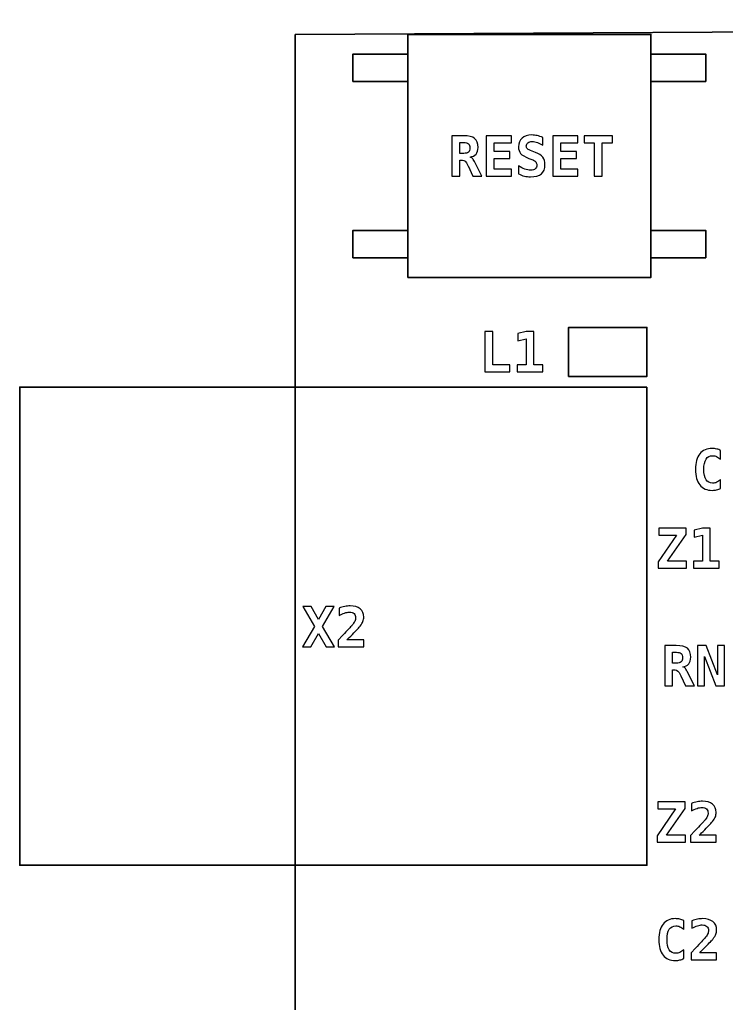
# Model space of a CAD drawing. Header units: centimetres. Extents: x -14.31 to -6.69, y -17.55 to -12.15.
# Drawn here: x -14.308 to -12.505, y -14.664 to -12.154 of the extents above; entities that cross this region are included whole.
import ezdxf

# ---------------------------------------------------------------- set-up
doc = ezdxf.new("R2010")
doc.units = ezdxf.units.CM
doc.header["$MEASUREMENT"] = 0
doc.layers.add('Layer 1', color=7, linetype='Continuous')

msp = doc.modelspace()

# ---------------------------------------------------------------- linework, layer by layer
at = {"layer": 'Layer 1', "color": 7, "lineweight": 35}
for points in [[(-13.31767, -12.81144), (-12.69767, -12.81144), (-12.69767, -12.19144), (-13.31767, -12.19144), (-13.31767, -12.81144)], [(-13.45767, -12.31144), (-13.31767, -12.31144), (-13.31767, -12.24144), (-13.45767, -12.24144), (-13.45767, -12.31144)], [(-12.69767, -12.31144), (-12.55767, -12.31144), (-12.55767, -12.24144), (-12.69767, -12.24144), (-12.69767, -12.31144)], [(-13.45767, -12.76144), (-13.31767, -12.76144), (-13.31767, -12.69144), (-13.45767, -12.69144), (-13.45767, -12.76144)], [(-12.69767, -12.76144), (-12.55767, -12.76144), (-12.55767, -12.69144), (-12.69767, -12.69144), (-12.69767, -12.76144)], [(-12.90767, -13.06394), (-12.70767, -13.06394), (-12.70767, -12.93894), (-12.90767, -12.93894), (-12.90767, -13.06394)]]:
    msp.add_lwpolyline(points, close=True, dxfattribs=at)
for points, knots in [([(-13.60478, -12.19155), (-13.60478, -12.19155), (-13.60478, -17.54618), (-13.60478, -17.54618), (-13.60478, -17.54618), (-13.60478, -17.54618), (-7.00326, -17.54618), (-7.00326, -17.54618), (-7.00326, -17.54618), (-7.00326, -17.54618), (-6.91925, -17.25396), (-6.91925, -17.25396), (-6.91925, -17.25396), (-6.91925, -17.25396), (-6.69233, -17.01606), (-6.69233, -17.01606), (-6.69233, -17.01606), (-6.69233, -17.01606), (-6.69233, -13.6785), (-6.69233, -13.6785), (-6.69233, -13.6785), (-6.69233, -13.6785), (-6.91782, -13.42932), (-6.91782, -13.42932), (-6.91782, -13.42932), (-6.91782, -13.42932), (-6.91782, -12.15382), (-6.91782, -12.15382), (-6.91782, -12.15382), (-6.91782, -12.15382), (-13.60478, -12.19155), (-13.60478, -12.19155)], [0, 0, 0, 0, 0.125, 0.125, 0.125, 0.125, 0.25, 0.25, 0.25, 0.25, 0.375, 0.375, 0.375, 0.375, 0.5, 0.5, 0.5, 0.5, 0.625, 0.625, 0.625, 0.625, 0.75, 0.75, 0.75, 0.75, 0.875, 0.875, 0.875, 0.875, 1, 1, 1, 1]), ([(-12.70767, -13.09144), (-12.70767, -13.09144), (-12.70767, -14.31144), (-12.70767, -14.31144), (-12.70767, -14.31144), (-12.70767, -14.31144), (-14.30767, -14.31144), (-14.30767, -14.31144), (-14.30767, -14.31144), (-14.30767, -14.31144), (-14.30767, -13.09144), (-14.30767, -13.09144), (-14.30767, -13.09144), (-14.30767, -13.09144), (-12.70767, -13.09144), (-12.70767, -13.09144)], [0, 0, 0, 0, 0.25, 0.25, 0.25, 0.25, 0.5, 0.5, 0.5, 0.5, 0.75, 0.75, 0.75, 0.75, 1, 1, 1, 1])]:
    msp.add_open_spline(points, degree=3, knots=knots, dxfattribs=at)
at = {"layer": 'Layer 1', "color": 250}
for points, knots in [([(-13.00915, -12.50768), (-13.01938, -12.50377), (-13.02632, -12.49966), (-13.02997, -12.49538), (-13.02997, -12.49538), (-13.03359, -12.49107), (-13.0354, -12.48531), (-13.0354, -12.47805), (-13.0354, -12.47805), (-13.0354, -12.46873), (-13.03241, -12.46139), (-13.02644, -12.45608), (-13.02644, -12.45608), (-13.02047, -12.45074), (-13.01228, -12.44808), (-13.00184, -12.44808), (-13.00184, -12.44808), (-12.99711, -12.44808), (-12.99239, -12.44862), (-12.98766, -12.44971), (-12.98766, -12.44971), (-12.98291, -12.45079), (-12.97823, -12.45236), (-12.97359, -12.45448), (-12.97359, -12.45448), (-12.97359, -12.45448), (-12.97359, -12.47433), (-12.97359, -12.47433), (-12.97359, -12.47433), (-12.97797, -12.47125), (-12.98239, -12.46892), (-12.98688, -12.4673), (-12.98688, -12.4673), (-12.9914, -12.4657), (-12.99584, -12.4649), (-13.00026, -12.4649), (-13.00026, -12.4649), (-13.00518, -12.4649), (-13.00894, -12.46589), (-13.01155, -12.46786), (-13.01155, -12.46786), (-13.01416, -12.46984), (-13.01548, -12.47266), (-13.01548, -12.47633), (-13.01548, -12.47633), (-13.01548, -12.47917), (-13.01452, -12.48153), (-13.01261, -12.48338), (-13.01261, -12.48338), (-13.01071, -12.48524), (-13.00673, -12.48731), (-13.00066, -12.48955), (-13.00066, -12.48955), (-13.00066, -12.48955), (-12.99191, -12.49286), (-12.99191, -12.49286), (-12.99191, -12.49286), (-12.98366, -12.4959), (-12.97757, -12.49992), (-12.97366, -12.50493), (-12.97366, -12.50493), (-12.96976, -12.50994), (-12.96781, -12.51624), (-12.96781, -12.52386), (-12.96781, -12.52386), (-12.96781, -12.53425), (-12.97087, -12.54199), (-12.977, -12.54712), (-12.977, -12.54712), (-12.98314, -12.55225), (-12.99241, -12.55481), (-13.0048, -12.55481), (-13.0048, -12.55481), (-13.00991, -12.55481), (-13.01501, -12.5542), (-13.02014, -12.55297), (-13.02014, -12.55297), (-13.02524, -12.55175), (-13.0302, -12.54996), (-13.03498, -12.54757), (-13.03498, -12.54757), (-13.03498, -12.54757), (-13.03498, -12.52654), (-13.03498, -12.52654), (-13.03498, -12.52654), (-13.02957, -12.5304), (-13.0243, -12.53329), (-13.01924, -12.53517), (-13.01924, -12.53517), (-13.01416, -12.53705), (-13.00915, -12.53799), (-13.00419, -12.53799), (-13.00419, -12.53799), (-12.99918, -12.53799), (-12.9953, -12.53686), (-12.99255, -12.53458), (-12.99255, -12.53458), (-12.9898, -12.5323), (-12.98841, -12.52913), (-12.98841, -12.52503), (-12.98841, -12.52503), (-12.98841, -12.52195), (-12.98933, -12.51925), (-12.99116, -12.51694), (-12.99116, -12.51694), (-12.993, -12.51462), (-12.99565, -12.51278), (-12.99916, -12.51146), (-12.99916, -12.51146), (-12.99916, -12.51146), (-13.00915, -12.50768), (-13.00915, -12.50768)], [0, 0, 0, 0, 0.0357143, 0.0357143, 0.0357143, 0.0357143, 0.0714286, 0.0714286, 0.0714286, 0.0714286, 0.1071429, 0.1071429, 0.1071429, 0.1071429, 0.1428571, 0.1428571, 0.1428571, 0.1428571, 0.1785714, 0.1785714, 0.1785714, 0.1785714, 0.2142857, 0.2142857, 0.2142857, 0.2142857, 0.25, 0.25, 0.25, 0.25, 0.2857143, 0.2857143, 0.2857143, 0.2857143, 0.3214286, 0.3214286, 0.3214286, 0.3214286, 0.3571429, 0.3571429, 0.3571429, 0.3571429, 0.3928571, 0.3928571, 0.3928571, 0.3928571, 0.4285714, 0.4285714, 0.4285714, 0.4285714, 0.4642857, 0.4642857, 0.4642857, 0.4642857, 0.5, 0.5, 0.5, 0.5, 0.5357143, 0.5357143, 0.5357143, 0.5357143, 0.5714286, 0.5714286, 0.5714286, 0.5714286, 0.6071429, 0.6071429, 0.6071429, 0.6071429, 0.6428571, 0.6428571, 0.6428571, 0.6428571, 0.6785714, 0.6785714, 0.6785714, 0.6785714, 0.7142857, 0.7142857, 0.7142857, 0.7142857, 0.75, 0.75, 0.75, 0.75, 0.7857143, 0.7857143, 0.7857143, 0.7857143, 0.8214286, 0.8214286, 0.8214286, 0.8214286, 0.8571429, 0.8571429, 0.8571429, 0.8571429, 0.8928571, 0.8928571, 0.8928571, 0.8928571, 0.9285714, 0.9285714, 0.9285714, 0.9285714, 0.9642857, 0.9642857, 0.9642857, 0.9642857, 1, 1, 1, 1]), ([(-13.15859, -12.50424), (-13.15657, -12.50464), (-13.15481, -12.50561), (-13.15332, -12.50711), (-13.15332, -12.50711), (-13.15182, -12.5086), (-13.15001, -12.51151), (-13.14784, -12.51582), (-13.14784, -12.51582), (-13.14784, -12.51582), (-13.12922, -12.55281), (-13.12922, -12.55281), (-13.12922, -12.55281), (-13.12922, -12.55281), (-13.15156, -12.55281), (-13.15156, -12.55281), (-13.15156, -12.55281), (-13.15156, -12.55281), (-13.16395, -12.52685), (-13.16395, -12.52685), (-13.16395, -12.52685), (-13.16433, -12.52612), (-13.16483, -12.52511), (-13.16541, -12.52381), (-13.16541, -12.52381), (-13.16903, -12.51605), (-13.17332, -12.51217), (-13.17823, -12.51217), (-13.17823, -12.51217), (-13.17823, -12.51217), (-13.1847, -12.51217), (-13.1847, -12.51217), (-13.1847, -12.51217), (-13.1847, -12.51217), (-13.1847, -12.55281), (-13.1847, -12.55281), (-13.1847, -12.55281), (-13.1847, -12.55281), (-13.20502, -12.55281), (-13.20502, -12.55281), (-13.20502, -12.55281), (-13.20502, -12.55281), (-13.20502, -12.44994), (-13.20502, -12.44994), (-13.20502, -12.44994), (-13.20502, -12.44994), (-13.17567, -12.44994), (-13.17567, -12.44994), (-13.17567, -12.44994), (-13.16245, -12.44994), (-13.15295, -12.45229), (-13.14719, -12.45697), (-13.14719, -12.45697), (-13.14142, -12.46165), (-13.13853, -12.46927), (-13.13853, -12.47986), (-13.13853, -12.47986), (-13.13853, -12.48691), (-13.14025, -12.49256), (-13.14371, -12.49674), (-13.14371, -12.49674), (-13.14714, -12.50091), (-13.1521, -12.50342), (-13.15859, -12.50424)], [0, 0, 0, 0, 0.0625, 0.0625, 0.0625, 0.0625, 0.125, 0.125, 0.125, 0.125, 0.1875, 0.1875, 0.1875, 0.1875, 0.25, 0.25, 0.25, 0.25, 0.3125, 0.3125, 0.3125, 0.3125, 0.375, 0.375, 0.375, 0.375, 0.4375, 0.4375, 0.4375, 0.4375, 0.5, 0.5, 0.5, 0.5, 0.5625, 0.5625, 0.5625, 0.5625, 0.625, 0.625, 0.625, 0.625, 0.6875, 0.6875, 0.6875, 0.6875, 0.75, 0.75, 0.75, 0.75, 0.8125, 0.8125, 0.8125, 0.8125, 0.875, 0.875, 0.875, 0.875, 0.9375, 0.9375, 0.9375, 0.9375, 1, 1, 1, 1]), ([(-13.1847, -12.46704), (-13.1847, -12.46704), (-13.1847, -12.49507), (-13.1847, -12.49507), (-13.1847, -12.49507), (-13.1847, -12.49507), (-13.17513, -12.49507), (-13.17513, -12.49507), (-13.17513, -12.49507), (-13.16958, -12.49507), (-13.16558, -12.49399), (-13.16318, -12.4918), (-13.16318, -12.4918), (-13.16076, -12.48962), (-13.15956, -12.48602), (-13.15956, -12.48103), (-13.15956, -12.48103), (-13.15956, -12.47602), (-13.16076, -12.47242), (-13.16313, -12.47028), (-13.16313, -12.47028), (-13.16553, -12.46812), (-13.16953, -12.46704), (-13.17513, -12.46704), (-13.17513, -12.46704), (-13.17513, -12.46704), (-13.1847, -12.46704), (-13.1847, -12.46704)], [0, 0, 0, 0, 0.1428571, 0.1428571, 0.1428571, 0.1428571, 0.2857143, 0.2857143, 0.2857143, 0.2857143, 0.4285714, 0.4285714, 0.4285714, 0.4285714, 0.5714286, 0.5714286, 0.5714286, 0.5714286, 0.7142857, 0.7142857, 0.7142857, 0.7142857, 0.8571429, 0.8571429, 0.8571429, 0.8571429, 1, 1, 1, 1]), ([(-13.05358, -12.55281), (-13.05358, -12.55281), (-13.11767, -12.55281), (-13.11767, -12.55281), (-13.11767, -12.55281), (-13.11767, -12.55281), (-13.11767, -12.44994), (-13.11767, -12.44994), (-13.11767, -12.44994), (-13.11767, -12.44994), (-13.05358, -12.44994), (-13.05358, -12.44994), (-13.05358, -12.44994), (-13.05358, -12.44994), (-13.05358, -12.46786), (-13.05358, -12.46786), (-13.05358, -12.46786), (-13.05358, -12.46786), (-13.09735, -12.46786), (-13.09735, -12.46786), (-13.09735, -12.46786), (-13.09735, -12.46786), (-13.09735, -12.49004), (-13.09735, -12.49004), (-13.09735, -12.49004), (-13.09735, -12.49004), (-13.05772, -12.49004), (-13.05772, -12.49004), (-13.05772, -12.49004), (-13.05772, -12.49004), (-13.05772, -12.50796), (-13.05772, -12.50796), (-13.05772, -12.50796), (-13.05772, -12.50796), (-13.09735, -12.50796), (-13.09735, -12.50796), (-13.09735, -12.50796), (-13.09735, -12.50796), (-13.09735, -12.53489), (-13.09735, -12.53489), (-13.09735, -12.53489), (-13.09735, -12.53489), (-13.05358, -12.53489), (-13.05358, -12.53489), (-13.05358, -12.53489), (-13.05358, -12.53489), (-13.05358, -12.55281), (-13.05358, -12.55281)], [0, 0, 0, 0, 0.0833333, 0.0833333, 0.0833333, 0.0833333, 0.1666667, 0.1666667, 0.1666667, 0.1666667, 0.25, 0.25, 0.25, 0.25, 0.3333333, 0.3333333, 0.3333333, 0.3333333, 0.4166667, 0.4166667, 0.4166667, 0.4166667, 0.5, 0.5, 0.5, 0.5, 0.5833333, 0.5833333, 0.5833333, 0.5833333, 0.6666667, 0.6666667, 0.6666667, 0.6666667, 0.75, 0.75, 0.75, 0.75, 0.8333333, 0.8333333, 0.8333333, 0.8333333, 0.9166667, 0.9166667, 0.9166667, 0.9166667, 1, 1, 1, 1]), ([(-12.88368, -12.55281), (-12.88368, -12.55281), (-12.94777, -12.55281), (-12.94777, -12.55281), (-12.94777, -12.55281), (-12.94777, -12.55281), (-12.94777, -12.44994), (-12.94777, -12.44994), (-12.94777, -12.44994), (-12.94777, -12.44994), (-12.88368, -12.44994), (-12.88368, -12.44994), (-12.88368, -12.44994), (-12.88368, -12.44994), (-12.88368, -12.46786), (-12.88368, -12.46786), (-12.88368, -12.46786), (-12.88368, -12.46786), (-12.92745, -12.46786), (-12.92745, -12.46786), (-12.92745, -12.46786), (-12.92745, -12.46786), (-12.92745, -12.49004), (-12.92745, -12.49004), (-12.92745, -12.49004), (-12.92745, -12.49004), (-12.88782, -12.49004), (-12.88782, -12.49004), (-12.88782, -12.49004), (-12.88782, -12.49004), (-12.88782, -12.50796), (-12.88782, -12.50796), (-12.88782, -12.50796), (-12.88782, -12.50796), (-12.92745, -12.50796), (-12.92745, -12.50796), (-12.92745, -12.50796), (-12.92745, -12.50796), (-12.92745, -12.53489), (-12.92745, -12.53489), (-12.92745, -12.53489), (-12.92745, -12.53489), (-12.88368, -12.53489), (-12.88368, -12.53489), (-12.88368, -12.53489), (-12.88368, -12.53489), (-12.88368, -12.55281), (-12.88368, -12.55281)], [0, 0, 0, 0, 0.0833333, 0.0833333, 0.0833333, 0.0833333, 0.1666667, 0.1666667, 0.1666667, 0.1666667, 0.25, 0.25, 0.25, 0.25, 0.3333333, 0.3333333, 0.3333333, 0.3333333, 0.4166667, 0.4166667, 0.4166667, 0.4166667, 0.5, 0.5, 0.5, 0.5, 0.5833333, 0.5833333, 0.5833333, 0.5833333, 0.6666667, 0.6666667, 0.6666667, 0.6666667, 0.75, 0.75, 0.75, 0.75, 0.8333333, 0.8333333, 0.8333333, 0.8333333, 0.9166667, 0.9166667, 0.9166667, 0.9166667, 1, 1, 1, 1]), ([(-12.82176, -12.55281), (-12.82176, -12.55281), (-12.84208, -12.55281), (-12.84208, -12.55281), (-12.84208, -12.55281), (-12.84208, -12.55281), (-12.84208, -12.46772), (-12.84208, -12.46772), (-12.84208, -12.46772), (-12.84208, -12.46772), (-12.86818, -12.46772), (-12.86818, -12.46772), (-12.86818, -12.46772), (-12.86818, -12.46772), (-12.86818, -12.44994), (-12.86818, -12.44994), (-12.86818, -12.44994), (-12.86818, -12.44994), (-12.79565, -12.44994), (-12.79565, -12.44994), (-12.79565, -12.44994), (-12.79565, -12.44994), (-12.79565, -12.46772), (-12.79565, -12.46772), (-12.79565, -12.46772), (-12.79565, -12.46772), (-12.82176, -12.46772), (-12.82176, -12.46772), (-12.82176, -12.46772), (-12.82176, -12.46772), (-12.82176, -12.55281), (-12.82176, -12.55281)], [0, 0, 0, 0, 0.125, 0.125, 0.125, 0.125, 0.25, 0.25, 0.25, 0.25, 0.375, 0.375, 0.375, 0.375, 0.5, 0.5, 0.5, 0.5, 0.625, 0.625, 0.625, 0.625, 0.75, 0.75, 0.75, 0.75, 0.875, 0.875, 0.875, 0.875, 1, 1, 1, 1]), ([(-13.12126, -13.05281), (-13.12126, -13.05281), (-13.12126, -12.94994), (-13.12126, -12.94994), (-13.12126, -12.94994), (-13.12126, -12.94994), (-13.10094, -12.94994), (-13.10094, -12.94994), (-13.10094, -12.94994), (-13.10094, -12.94994), (-13.10094, -13.03489), (-13.10094, -13.03489), (-13.10094, -13.03489), (-13.10094, -13.03489), (-13.05746, -13.03489), (-13.05746, -13.03489), (-13.05746, -13.03489), (-13.05746, -13.03489), (-13.05746, -13.05281), (-13.05746, -13.05281), (-13.05746, -13.05281), (-13.05746, -13.05281), (-13.12126, -13.05281), (-13.12126, -13.05281)], [0, 0, 0, 0, 0.1666667, 0.1666667, 0.1666667, 0.1666667, 0.3333333, 0.3333333, 0.3333333, 0.3333333, 0.5, 0.5, 0.5, 0.5, 0.6666667, 0.6666667, 0.6666667, 0.6666667, 0.8333333, 0.8333333, 0.8333333, 0.8333333, 1, 1, 1, 1]), ([(-13.03885, -13.03489), (-13.03885, -13.03489), (-13.01611, -13.03489), (-13.01611, -13.03489), (-13.01611, -13.03489), (-13.01611, -13.03489), (-13.01611, -12.96812), (-13.01611, -12.96812), (-13.01611, -12.96812), (-13.01611, -12.96812), (-13.03725, -12.97337), (-13.03725, -12.97337), (-13.03725, -12.97337), (-13.03725, -12.97337), (-13.03725, -12.95504), (-13.03725, -12.95504), (-13.03725, -12.95504), (-13.03725, -12.95504), (-13.01597, -12.94994), (-13.01597, -12.94994), (-13.01597, -12.94994), (-13.01597, -12.94994), (-12.99633, -12.94994), (-12.99633, -12.94994), (-12.99633, -12.94994), (-12.99633, -12.94994), (-12.99633, -13.03489), (-12.99633, -13.03489), (-12.99633, -13.03489), (-12.99633, -13.03489), (-12.97359, -13.03489), (-12.97359, -13.03489), (-12.97359, -13.03489), (-12.97359, -13.03489), (-12.97359, -13.05281), (-12.97359, -13.05281), (-12.97359, -13.05281), (-12.97359, -13.05281), (-13.03885, -13.05281), (-13.03885, -13.05281), (-13.03885, -13.05281), (-13.03885, -13.05281), (-13.03885, -13.03489), (-13.03885, -13.03489)], [0, 0, 0, 0, 0.0909091, 0.0909091, 0.0909091, 0.0909091, 0.1818182, 0.1818182, 0.1818182, 0.1818182, 0.2727273, 0.2727273, 0.2727273, 0.2727273, 0.3636364, 0.3636364, 0.3636364, 0.3636364, 0.4545455, 0.4545455, 0.4545455, 0.4545455, 0.5454545, 0.5454545, 0.5454545, 0.5454545, 0.6363636, 0.6363636, 0.6363636, 0.6363636, 0.7272727, 0.7272727, 0.7272727, 0.7272727, 0.8181818, 0.8181818, 0.8181818, 0.8181818, 0.9090909, 0.9090909, 0.9090909, 0.9090909, 1, 1, 1, 1]), ([(-12.51981, -13.34989), (-12.52303, -13.35153), (-12.52639, -13.35278), (-12.52994, -13.3536), (-12.52994, -13.3536), (-12.53347, -13.35443), (-12.53719, -13.35485), (-12.54109, -13.35485), (-12.54109, -13.35485), (-12.55497, -13.35485), (-12.56557, -13.35029), (-12.57286, -13.34114), (-12.57286, -13.34114), (-12.58018, -13.33199), (-12.58382, -13.3188), (-12.58382, -13.30151), (-12.58382, -13.30151), (-12.58382, -13.2842), (-12.58018, -13.27098), (-12.57286, -13.26183), (-12.57286, -13.26183), (-12.56557, -13.25269), (-12.55497, -13.24812), (-12.54109, -13.24812), (-12.54109, -13.24812), (-12.53719, -13.24812), (-12.53345, -13.24855), (-12.52987, -13.24937), (-12.52987, -13.24937), (-12.52627, -13.25019), (-12.52294, -13.25144), (-12.51981, -13.25309), (-12.51981, -13.25309), (-12.51981, -13.25309), (-12.51981, -13.27569), (-12.51981, -13.27569), (-12.51981, -13.27569), (-12.52329, -13.27246), (-12.5267, -13.27011), (-12.52997, -13.26861), (-12.52997, -13.26861), (-12.53326, -13.26713), (-12.53665, -13.26637), (-12.54015, -13.26637), (-12.54015, -13.26637), (-12.54758, -13.26637), (-12.5532, -13.26934), (-12.55699, -13.27524), (-12.55699, -13.27524), (-12.56078, -13.28114), (-12.56268, -13.28989), (-12.56268, -13.30151), (-12.56268, -13.30151), (-12.56268, -13.3131), (-12.56078, -13.32183), (-12.55699, -13.32773), (-12.55699, -13.32773), (-12.5532, -13.33364), (-12.54758, -13.3366), (-12.54015, -13.3366), (-12.54015, -13.3366), (-12.53665, -13.3366), (-12.53326, -13.33585), (-12.52997, -13.33436), (-12.52997, -13.33436), (-12.5267, -13.33286), (-12.52329, -13.33051), (-12.51981, -13.32729), (-12.51981, -13.32729), (-12.51981, -13.32729), (-12.51981, -13.34989), (-12.51981, -13.34989)], [0, 0, 0, 0, 0.0555556, 0.0555556, 0.0555556, 0.0555556, 0.1111111, 0.1111111, 0.1111111, 0.1111111, 0.1666667, 0.1666667, 0.1666667, 0.1666667, 0.2222222, 0.2222222, 0.2222222, 0.2222222, 0.2777778, 0.2777778, 0.2777778, 0.2777778, 0.3333333, 0.3333333, 0.3333333, 0.3333333, 0.3888889, 0.3888889, 0.3888889, 0.3888889, 0.4444444, 0.4444444, 0.4444444, 0.4444444, 0.5, 0.5, 0.5, 0.5, 0.5555556, 0.5555556, 0.5555556, 0.5555556, 0.6111111, 0.6111111, 0.6111111, 0.6111111, 0.6666667, 0.6666667, 0.6666667, 0.6666667, 0.7222222, 0.7222222, 0.7222222, 0.7222222, 0.7777778, 0.7777778, 0.7777778, 0.7777778, 0.8333333, 0.8333333, 0.8333333, 0.8333333, 0.8888889, 0.8888889, 0.8888889, 0.8888889, 0.9444444, 0.9444444, 0.9444444, 0.9444444, 1, 1, 1, 1]), ([(-12.67734, -13.45094), (-12.67734, -13.45094), (-12.60775, -13.45094), (-12.60775, -13.45094), (-12.60775, -13.45094), (-12.60775, -13.45094), (-12.60775, -13.46776), (-12.60775, -13.46776), (-12.60775, -13.46776), (-12.60775, -13.46776), (-12.65542, -13.53589), (-12.65542, -13.53589), (-12.65542, -13.53589), (-12.65542, -13.53589), (-12.60678, -13.53589), (-12.60678, -13.53589), (-12.60678, -13.53589), (-12.60678, -13.53589), (-12.60678, -13.55381), (-12.60678, -13.55381), (-12.60678, -13.55381), (-12.60678, -13.55381), (-12.67884, -13.55381), (-12.67884, -13.55381), (-12.67884, -13.55381), (-12.67884, -13.55381), (-12.67884, -13.53699), (-12.67884, -13.53699), (-12.67884, -13.53699), (-12.67884, -13.53699), (-12.63263, -13.46886), (-12.63263, -13.46886), (-12.63263, -13.46886), (-12.63263, -13.46886), (-12.67734, -13.46886), (-12.67734, -13.46886), (-12.67734, -13.46886), (-12.67734, -13.46886), (-12.67734, -13.45094), (-12.67734, -13.45094)], [0, 0, 0, 0, 0.1, 0.1, 0.1, 0.1, 0.2, 0.2, 0.2, 0.2, 0.3, 0.3, 0.3, 0.3, 0.4, 0.4, 0.4, 0.4, 0.5, 0.5, 0.5, 0.5, 0.6, 0.6, 0.6, 0.6, 0.7, 0.7, 0.7, 0.7, 0.8, 0.8, 0.8, 0.8, 0.9, 0.9, 0.9, 0.9, 1, 1, 1, 1]), ([(-12.58886, -13.53589), (-12.58886, -13.53589), (-12.56612, -13.53589), (-12.56612, -13.53589), (-12.56612, -13.53589), (-12.56612, -13.53589), (-12.56612, -13.46912), (-12.56612, -13.46912), (-12.56612, -13.46912), (-12.56612, -13.46912), (-12.58726, -13.47437), (-12.58726, -13.47437), (-12.58726, -13.47437), (-12.58726, -13.47437), (-12.58726, -13.45604), (-12.58726, -13.45604), (-12.58726, -13.45604), (-12.58726, -13.45604), (-12.56598, -13.45094), (-12.56598, -13.45094), (-12.56598, -13.45094), (-12.56598, -13.45094), (-12.54634, -13.45094), (-12.54634, -13.45094), (-12.54634, -13.45094), (-12.54634, -13.45094), (-12.54634, -13.53589), (-12.54634, -13.53589), (-12.54634, -13.53589), (-12.54634, -13.53589), (-12.5236, -13.53589), (-12.5236, -13.53589), (-12.5236, -13.53589), (-12.5236, -13.53589), (-12.5236, -13.55381), (-12.5236, -13.55381), (-12.5236, -13.55381), (-12.5236, -13.55381), (-12.58886, -13.55381), (-12.58886, -13.55381), (-12.58886, -13.55381), (-12.58886, -13.55381), (-12.58886, -13.53589), (-12.58886, -13.53589)], [0, 0, 0, 0, 0.0909091, 0.0909091, 0.0909091, 0.0909091, 0.1818182, 0.1818182, 0.1818182, 0.1818182, 0.2727273, 0.2727273, 0.2727273, 0.2727273, 0.3636364, 0.3636364, 0.3636364, 0.3636364, 0.4545455, 0.4545455, 0.4545455, 0.4545455, 0.5454545, 0.5454545, 0.5454545, 0.5454545, 0.6363636, 0.6363636, 0.6363636, 0.6363636, 0.7272727, 0.7272727, 0.7272727, 0.7272727, 0.8181818, 0.8181818, 0.8181818, 0.8181818, 0.9090909, 0.9090909, 0.9090909, 0.9090909, 1, 1, 1, 1]), ([(-13.50506, -13.75441), (-13.50506, -13.75441), (-13.52606, -13.75441), (-13.52606, -13.75441), (-13.52606, -13.75441), (-13.52606, -13.75441), (-13.5457, -13.72038), (-13.5457, -13.72038), (-13.5457, -13.72038), (-13.5457, -13.72038), (-13.56529, -13.75441), (-13.56529, -13.75441), (-13.56529, -13.75441), (-13.56529, -13.75441), (-13.58629, -13.75441), (-13.58629, -13.75441), (-13.58629, -13.75441), (-13.58629, -13.75441), (-13.55612, -13.70218), (-13.55612, -13.70218), (-13.55612, -13.70218), (-13.55612, -13.70218), (-13.58547, -13.65154), (-13.58547, -13.65154), (-13.58547, -13.65154), (-13.58547, -13.65154), (-13.56444, -13.65154), (-13.56444, -13.65154), (-13.56444, -13.65154), (-13.56444, -13.65154), (-13.5457, -13.68428), (-13.5457, -13.68428), (-13.5457, -13.68428), (-13.5457, -13.68428), (-13.52691, -13.65154), (-13.52691, -13.65154), (-13.52691, -13.65154), (-13.52691, -13.65154), (-13.50588, -13.65154), (-13.50588, -13.65154), (-13.50588, -13.65154), (-13.50588, -13.65154), (-13.53509, -13.70218), (-13.53509, -13.70218), (-13.53509, -13.70218), (-13.53509, -13.70218), (-13.50506, -13.75441), (-13.50506, -13.75441)], [0, 0, 0, 0, 0.0833333, 0.0833333, 0.0833333, 0.0833333, 0.1666667, 0.1666667, 0.1666667, 0.1666667, 0.25, 0.25, 0.25, 0.25, 0.3333333, 0.3333333, 0.3333333, 0.3333333, 0.4166667, 0.4166667, 0.4166667, 0.4166667, 0.5, 0.5, 0.5, 0.5, 0.5833333, 0.5833333, 0.5833333, 0.5833333, 0.6666667, 0.6666667, 0.6666667, 0.6666667, 0.75, 0.75, 0.75, 0.75, 0.8333333, 0.8333333, 0.8333333, 0.8333333, 0.9166667, 0.9166667, 0.9166667, 0.9166667, 1, 1, 1, 1]), ([(-13.47331, -13.73649), (-13.47331, -13.73649), (-13.42996, -13.73649), (-13.42996, -13.73649), (-13.42996, -13.73649), (-13.42996, -13.73649), (-13.42996, -13.75441), (-13.42996, -13.75441), (-13.42996, -13.75441), (-13.42996, -13.75441), (-13.49527, -13.75441), (-13.49527, -13.75441), (-13.49527, -13.75441), (-13.49527, -13.75441), (-13.49527, -13.73703), (-13.49527, -13.73703), (-13.49527, -13.73703), (-13.49527, -13.73703), (-13.48424, -13.72534), (-13.48424, -13.72534), (-13.48424, -13.72534), (-13.47117, -13.71142), (-13.46322, -13.70286), (-13.46042, -13.69964), (-13.46042, -13.69964), (-13.45699, -13.69568), (-13.45449, -13.69218), (-13.45299, -13.68912), (-13.45299, -13.68912), (-13.45146, -13.68607), (-13.45071, -13.68306), (-13.45071, -13.68007), (-13.45071, -13.68007), (-13.45071, -13.67548), (-13.45209, -13.67193), (-13.45487, -13.66944), (-13.45487, -13.66944), (-13.45764, -13.66692), (-13.4616, -13.66568), (-13.46668, -13.66568), (-13.46668, -13.66568), (-13.47032, -13.66568), (-13.47439, -13.6664), (-13.47891, -13.66784), (-13.47891, -13.66784), (-13.48344, -13.6693), (-13.48815, -13.67139), (-13.49306, -13.67414), (-13.49306, -13.67414), (-13.49306, -13.67414), (-13.49306, -13.65519), (-13.49306, -13.65519), (-13.49306, -13.65519), (-13.48815, -13.6534), (-13.48335, -13.65203), (-13.47862, -13.65109), (-13.47862, -13.65109), (-13.47392, -13.65015), (-13.4694, -13.64968), (-13.4651, -13.64968), (-13.4651, -13.64968), (-13.45421, -13.64968), (-13.44565, -13.65222), (-13.43944, -13.6573), (-13.43944, -13.6573), (-13.43321, -13.66236), (-13.43011, -13.6693), (-13.43011, -13.67807), (-13.43011, -13.67807), (-13.43011, -13.68211), (-13.43079, -13.6859), (-13.43213, -13.68943), (-13.43213, -13.68943), (-13.43349, -13.69298), (-13.43582, -13.69691), (-13.43914, -13.70121), (-13.43914, -13.70121), (-13.44156, -13.70434), (-13.44824, -13.71137), (-13.45917, -13.72231), (-13.45917, -13.72231), (-13.4651, -13.72821), (-13.4698, -13.73296), (-13.47331, -13.73649)], [0, 0, 0, 0, 0.047619, 0.047619, 0.047619, 0.047619, 0.0952381, 0.0952381, 0.0952381, 0.0952381, 0.1428571, 0.1428571, 0.1428571, 0.1428571, 0.1904762, 0.1904762, 0.1904762, 0.1904762, 0.2380952, 0.2380952, 0.2380952, 0.2380952, 0.2857143, 0.2857143, 0.2857143, 0.2857143, 0.3333333, 0.3333333, 0.3333333, 0.3333333, 0.3809524, 0.3809524, 0.3809524, 0.3809524, 0.4285714, 0.4285714, 0.4285714, 0.4285714, 0.4761905, 0.4761905, 0.4761905, 0.4761905, 0.5238095, 0.5238095, 0.5238095, 0.5238095, 0.5714286, 0.5714286, 0.5714286, 0.5714286, 0.6190476, 0.6190476, 0.6190476, 0.6190476, 0.6666667, 0.6666667, 0.6666667, 0.6666667, 0.7142857, 0.7142857, 0.7142857, 0.7142857, 0.7619048, 0.7619048, 0.7619048, 0.7619048, 0.8095238, 0.8095238, 0.8095238, 0.8095238, 0.8571429, 0.8571429, 0.8571429, 0.8571429, 0.9047619, 0.9047619, 0.9047619, 0.9047619, 0.952381, 0.952381, 0.952381, 0.952381, 1, 1, 1, 1]), ([(-12.61612, -13.80524), (-12.6141, -13.80564), (-12.61234, -13.80661), (-12.61085, -13.80811), (-12.61085, -13.80811), (-12.60935, -13.8096), (-12.60754, -13.81251), (-12.60537, -13.81682), (-12.60537, -13.81682), (-12.60537, -13.81682), (-12.58675, -13.85381), (-12.58675, -13.85381), (-12.58675, -13.85381), (-12.58675, -13.85381), (-12.60909, -13.85381), (-12.60909, -13.85381), (-12.60909, -13.85381), (-12.60909, -13.85381), (-12.62148, -13.82785), (-12.62148, -13.82785), (-12.62148, -13.82785), (-12.62186, -13.82712), (-12.62236, -13.82611), (-12.62294, -13.82481), (-12.62294, -13.82481), (-12.62656, -13.81705), (-12.63085, -13.81317), (-12.63576, -13.81317), (-12.63576, -13.81317), (-12.63576, -13.81317), (-12.64223, -13.81317), (-12.64223, -13.81317), (-12.64223, -13.81317), (-12.64223, -13.81317), (-12.64223, -13.85381), (-12.64223, -13.85381), (-12.64223, -13.85381), (-12.64223, -13.85381), (-12.66255, -13.85381), (-12.66255, -13.85381), (-12.66255, -13.85381), (-12.66255, -13.85381), (-12.66255, -13.75094), (-12.66255, -13.75094), (-12.66255, -13.75094), (-12.66255, -13.75094), (-12.6332, -13.75094), (-12.6332, -13.75094), (-12.6332, -13.75094), (-12.61998, -13.75094), (-12.61048, -13.75329), (-12.60472, -13.75797), (-12.60472, -13.75797), (-12.59895, -13.76265), (-12.59606, -13.77027), (-12.59606, -13.78086), (-12.59606, -13.78086), (-12.59606, -13.78791), (-12.59778, -13.79356), (-12.60124, -13.79774), (-12.60124, -13.79774), (-12.60467, -13.80191), (-12.60963, -13.80442), (-12.61612, -13.80524)], [0, 0, 0, 0, 0.0625, 0.0625, 0.0625, 0.0625, 0.125, 0.125, 0.125, 0.125, 0.1875, 0.1875, 0.1875, 0.1875, 0.25, 0.25, 0.25, 0.25, 0.3125, 0.3125, 0.3125, 0.3125, 0.375, 0.375, 0.375, 0.375, 0.4375, 0.4375, 0.4375, 0.4375, 0.5, 0.5, 0.5, 0.5, 0.5625, 0.5625, 0.5625, 0.5625, 0.625, 0.625, 0.625, 0.625, 0.6875, 0.6875, 0.6875, 0.6875, 0.75, 0.75, 0.75, 0.75, 0.8125, 0.8125, 0.8125, 0.8125, 0.875, 0.875, 0.875, 0.875, 0.9375, 0.9375, 0.9375, 0.9375, 1, 1, 1, 1]), ([(-12.57856, -13.75094), (-12.57856, -13.75094), (-12.55671, -13.75094), (-12.55671, -13.75094), (-12.55671, -13.75094), (-12.55671, -13.75094), (-12.52807, -13.82571), (-12.52807, -13.82571), (-12.52807, -13.82571), (-12.52807, -13.82571), (-12.52807, -13.75094), (-12.52807, -13.75094), (-12.52807, -13.75094), (-12.52807, -13.75094), (-12.51015, -13.75094), (-12.51015, -13.75094), (-12.51015, -13.75094), (-12.51015, -13.75094), (-12.51015, -13.85381), (-12.51015, -13.85381), (-12.51015, -13.85381), (-12.51015, -13.85381), (-12.53185, -13.85381), (-12.53185, -13.85381), (-12.53185, -13.85381), (-12.53185, -13.85381), (-12.56064, -13.77905), (-12.56064, -13.77905), (-12.56064, -13.77905), (-12.56064, -13.77905), (-12.56064, -13.85381), (-12.56064, -13.85381), (-12.56064, -13.85381), (-12.56064, -13.85381), (-12.57856, -13.85381), (-12.57856, -13.85381), (-12.57856, -13.85381), (-12.57856, -13.85381), (-12.57856, -13.75094), (-12.57856, -13.75094)], [0, 0, 0, 0, 0.1, 0.1, 0.1, 0.1, 0.2, 0.2, 0.2, 0.2, 0.3, 0.3, 0.3, 0.3, 0.4, 0.4, 0.4, 0.4, 0.5, 0.5, 0.5, 0.5, 0.6, 0.6, 0.6, 0.6, 0.7, 0.7, 0.7, 0.7, 0.8, 0.8, 0.8, 0.8, 0.9, 0.9, 0.9, 0.9, 1, 1, 1, 1]), ([(-12.64223, -13.76804), (-12.64223, -13.76804), (-12.64223, -13.79607), (-12.64223, -13.79607), (-12.64223, -13.79607), (-12.64223, -13.79607), (-12.63266, -13.79607), (-12.63266, -13.79607), (-12.63266, -13.79607), (-12.62711, -13.79607), (-12.62311, -13.79499), (-12.62071, -13.7928), (-12.62071, -13.7928), (-12.61829, -13.79062), (-12.61709, -13.78702), (-12.61709, -13.78203), (-12.61709, -13.78203), (-12.61709, -13.77702), (-12.61829, -13.77342), (-12.62066, -13.77128), (-12.62066, -13.77128), (-12.62306, -13.76912), (-12.62706, -13.76804), (-12.63266, -13.76804), (-12.63266, -13.76804), (-12.63266, -13.76804), (-12.64223, -13.76804), (-12.64223, -13.76804)], [0, 0, 0, 0, 0.1428571, 0.1428571, 0.1428571, 0.1428571, 0.2857143, 0.2857143, 0.2857143, 0.2857143, 0.4285714, 0.4285714, 0.4285714, 0.4285714, 0.5714286, 0.5714286, 0.5714286, 0.5714286, 0.7142857, 0.7142857, 0.7142857, 0.7142857, 0.8571429, 0.8571429, 0.8571429, 0.8571429, 1, 1, 1, 1]), ([(-12.67983, -14.15001), (-12.67983, -14.15001), (-12.61024, -14.15001), (-12.61024, -14.15001), (-12.61024, -14.15001), (-12.61024, -14.15001), (-12.61024, -14.16683), (-12.61024, -14.16683), (-12.61024, -14.16683), (-12.61024, -14.16683), (-12.65791, -14.23496), (-12.65791, -14.23496), (-12.65791, -14.23496), (-12.65791, -14.23496), (-12.60927, -14.23496), (-12.60927, -14.23496), (-12.60927, -14.23496), (-12.60927, -14.23496), (-12.60927, -14.25288), (-12.60927, -14.25288), (-12.60927, -14.25288), (-12.60927, -14.25288), (-12.68133, -14.25288), (-12.68133, -14.25288), (-12.68133, -14.25288), (-12.68133, -14.25288), (-12.68133, -14.23606), (-12.68133, -14.23606), (-12.68133, -14.23606), (-12.68133, -14.23606), (-12.63512, -14.16793), (-12.63512, -14.16793), (-12.63512, -14.16793), (-12.63512, -14.16793), (-12.67983, -14.16793), (-12.67983, -14.16793), (-12.67983, -14.16793), (-12.67983, -14.16793), (-12.67983, -14.15001), (-12.67983, -14.15001)], [0, 0, 0, 0, 0.1, 0.1, 0.1, 0.1, 0.2, 0.2, 0.2, 0.2, 0.3, 0.3, 0.3, 0.3, 0.4, 0.4, 0.4, 0.4, 0.5, 0.5, 0.5, 0.5, 0.6, 0.6, 0.6, 0.6, 0.7, 0.7, 0.7, 0.7, 0.8, 0.8, 0.8, 0.8, 0.9, 0.9, 0.9, 0.9, 1, 1, 1, 1]), ([(-12.57442, -14.23496), (-12.57442, -14.23496), (-12.53107, -14.23496), (-12.53107, -14.23496), (-12.53107, -14.23496), (-12.53107, -14.23496), (-12.53107, -14.25288), (-12.53107, -14.25288), (-12.53107, -14.25288), (-12.53107, -14.25288), (-12.59638, -14.25288), (-12.59638, -14.25288), (-12.59638, -14.25288), (-12.59638, -14.25288), (-12.59638, -14.2355), (-12.59638, -14.2355), (-12.59638, -14.2355), (-12.59638, -14.2355), (-12.58535, -14.22381), (-12.58535, -14.22381), (-12.58535, -14.22381), (-12.57228, -14.20989), (-12.56433, -14.20133), (-12.56153, -14.19811), (-12.56153, -14.19811), (-12.5581, -14.19415), (-12.5556, -14.19065), (-12.5541, -14.18759), (-12.5541, -14.18759), (-12.55257, -14.18454), (-12.55182, -14.18153), (-12.55182, -14.17854), (-12.55182, -14.17854), (-12.55182, -14.17395), (-12.5532, -14.1704), (-12.55598, -14.16791), (-12.55598, -14.16791), (-12.55875, -14.16539), (-12.56271, -14.16415), (-12.56779, -14.16415), (-12.56779, -14.16415), (-12.57143, -14.16415), (-12.5755, -14.16487), (-12.58002, -14.16631), (-12.58002, -14.16631), (-12.58455, -14.16777), (-12.58926, -14.16986), (-12.59417, -14.17261), (-12.59417, -14.17261), (-12.59417, -14.17261), (-12.59417, -14.15366), (-12.59417, -14.15366), (-12.59417, -14.15366), (-12.58926, -14.15187), (-12.58446, -14.1505), (-12.57973, -14.14956), (-12.57973, -14.14956), (-12.57503, -14.14862), (-12.57051, -14.14815), (-12.56621, -14.14815), (-12.56621, -14.14815), (-12.55532, -14.14815), (-12.54676, -14.15069), (-12.54055, -14.15577), (-12.54055, -14.15577), (-12.53432, -14.16083), (-12.53122, -14.16777), (-12.53122, -14.17654), (-12.53122, -14.17654), (-12.53122, -14.18058), (-12.5319, -14.18437), (-12.53324, -14.1879), (-12.53324, -14.1879), (-12.5346, -14.19145), (-12.53693, -14.19538), (-12.54025, -14.19968), (-12.54025, -14.19968), (-12.54267, -14.20281), (-12.54935, -14.20984), (-12.56028, -14.22078), (-12.56028, -14.22078), (-12.56621, -14.22668), (-12.57091, -14.23143), (-12.57442, -14.23496)], [0, 0, 0, 0, 0.047619, 0.047619, 0.047619, 0.047619, 0.0952381, 0.0952381, 0.0952381, 0.0952381, 0.1428571, 0.1428571, 0.1428571, 0.1428571, 0.1904762, 0.1904762, 0.1904762, 0.1904762, 0.2380952, 0.2380952, 0.2380952, 0.2380952, 0.2857143, 0.2857143, 0.2857143, 0.2857143, 0.3333333, 0.3333333, 0.3333333, 0.3333333, 0.3809524, 0.3809524, 0.3809524, 0.3809524, 0.4285714, 0.4285714, 0.4285714, 0.4285714, 0.4761905, 0.4761905, 0.4761905, 0.4761905, 0.5238095, 0.5238095, 0.5238095, 0.5238095, 0.5714286, 0.5714286, 0.5714286, 0.5714286, 0.6190476, 0.6190476, 0.6190476, 0.6190476, 0.6666667, 0.6666667, 0.6666667, 0.6666667, 0.7142857, 0.7142857, 0.7142857, 0.7142857, 0.7619048, 0.7619048, 0.7619048, 0.7619048, 0.8095238, 0.8095238, 0.8095238, 0.8095238, 0.8571429, 0.8571429, 0.8571429, 0.8571429, 0.9047619, 0.9047619, 0.9047619, 0.9047619, 0.952381, 0.952381, 0.952381, 0.952381, 1, 1, 1, 1]), ([(-12.61363, -14.54955), (-12.61685, -14.55119), (-12.62021, -14.55244), (-12.62376, -14.55326), (-12.62376, -14.55326), (-12.62729, -14.55409), (-12.63101, -14.55451), (-12.63491, -14.55451), (-12.63491, -14.55451), (-12.64879, -14.55451), (-12.65939, -14.54995), (-12.66668, -14.5408), (-12.66668, -14.5408), (-12.674, -14.53165), (-12.67764, -14.51846), (-12.67764, -14.50117), (-12.67764, -14.50117), (-12.67764, -14.48386), (-12.674, -14.47064), (-12.66668, -14.46149), (-12.66668, -14.46149), (-12.65939, -14.45235), (-12.64879, -14.44778), (-12.63491, -14.44778), (-12.63491, -14.44778), (-12.63101, -14.44778), (-12.62727, -14.44821), (-12.62369, -14.44903), (-12.62369, -14.44903), (-12.62009, -14.44985), (-12.61676, -14.4511), (-12.61363, -14.45275), (-12.61363, -14.45275), (-12.61363, -14.45275), (-12.61363, -14.47535), (-12.61363, -14.47535), (-12.61363, -14.47535), (-12.61711, -14.47212), (-12.62052, -14.46977), (-12.62379, -14.46827), (-12.62379, -14.46827), (-12.62708, -14.46679), (-12.63047, -14.46603), (-12.63397, -14.46603), (-12.63397, -14.46603), (-12.6414, -14.46603), (-12.64702, -14.469), (-12.65081, -14.4749), (-12.65081, -14.4749), (-12.6546, -14.4808), (-12.6565, -14.48955), (-12.6565, -14.50117), (-12.6565, -14.50117), (-12.6565, -14.51276), (-12.6546, -14.52149), (-12.65081, -14.52739), (-12.65081, -14.52739), (-12.64702, -14.5333), (-12.6414, -14.53626), (-12.63397, -14.53626), (-12.63397, -14.53626), (-12.63047, -14.53626), (-12.62708, -14.53551), (-12.62379, -14.53402), (-12.62379, -14.53402), (-12.62052, -14.53252), (-12.61711, -14.53017), (-12.61363, -14.52695), (-12.61363, -14.52695), (-12.61363, -14.52695), (-12.61363, -14.54955), (-12.61363, -14.54955)], [0, 0, 0, 0, 0.0555556, 0.0555556, 0.0555556, 0.0555556, 0.1111111, 0.1111111, 0.1111111, 0.1111111, 0.1666667, 0.1666667, 0.1666667, 0.1666667, 0.2222222, 0.2222222, 0.2222222, 0.2222222, 0.2777778, 0.2777778, 0.2777778, 0.2777778, 0.3333333, 0.3333333, 0.3333333, 0.3333333, 0.3888889, 0.3888889, 0.3888889, 0.3888889, 0.4444444, 0.4444444, 0.4444444, 0.4444444, 0.5, 0.5, 0.5, 0.5, 0.5555556, 0.5555556, 0.5555556, 0.5555556, 0.6111111, 0.6111111, 0.6111111, 0.6111111, 0.6666667, 0.6666667, 0.6666667, 0.6666667, 0.7222222, 0.7222222, 0.7222222, 0.7222222, 0.7777778, 0.7777778, 0.7777778, 0.7777778, 0.8333333, 0.8333333, 0.8333333, 0.8333333, 0.8888889, 0.8888889, 0.8888889, 0.8888889, 0.9444444, 0.9444444, 0.9444444, 0.9444444, 1, 1, 1, 1]), ([(-12.57327, -14.53459), (-12.57327, -14.53459), (-12.52992, -14.53459), (-12.52992, -14.53459), (-12.52992, -14.53459), (-12.52992, -14.53459), (-12.52992, -14.55251), (-12.52992, -14.55251), (-12.52992, -14.55251), (-12.52992, -14.55251), (-12.59523, -14.55251), (-12.59523, -14.55251), (-12.59523, -14.55251), (-12.59523, -14.55251), (-12.59523, -14.53513), (-12.59523, -14.53513), (-12.59523, -14.53513), (-12.59523, -14.53513), (-12.5842, -14.52344), (-12.5842, -14.52344), (-12.5842, -14.52344), (-12.57113, -14.50952), (-12.56318, -14.50096), (-12.56038, -14.49774), (-12.56038, -14.49774), (-12.55695, -14.49378), (-12.55445, -14.49028), (-12.55295, -14.48722), (-12.55295, -14.48722), (-12.55142, -14.48417), (-12.55067, -14.48116), (-12.55067, -14.47817), (-12.55067, -14.47817), (-12.55067, -14.47358), (-12.55205, -14.47003), (-12.55483, -14.46754), (-12.55483, -14.46754), (-12.5576, -14.46502), (-12.56156, -14.46378), (-12.56664, -14.46378), (-12.56664, -14.46378), (-12.57028, -14.46378), (-12.57435, -14.4645), (-12.57887, -14.46594), (-12.57887, -14.46594), (-12.5834, -14.4674), (-12.58811, -14.46949), (-12.59302, -14.47224), (-12.59302, -14.47224), (-12.59302, -14.47224), (-12.59302, -14.45329), (-12.59302, -14.45329), (-12.59302, -14.45329), (-12.58811, -14.4515), (-12.58331, -14.45013), (-12.57858, -14.44919), (-12.57858, -14.44919), (-12.57388, -14.44825), (-12.56936, -14.44778), (-12.56506, -14.44778), (-12.56506, -14.44778), (-12.55417, -14.44778), (-12.54561, -14.45032), (-12.5394, -14.4554), (-12.5394, -14.4554), (-12.53317, -14.46046), (-12.53007, -14.4674), (-12.53007, -14.47617), (-12.53007, -14.47617), (-12.53007, -14.48021), (-12.53075, -14.484), (-12.53209, -14.48753), (-12.53209, -14.48753), (-12.53345, -14.49108), (-12.53578, -14.49501), (-12.5391, -14.49931), (-12.5391, -14.49931), (-12.54152, -14.50244), (-12.5482, -14.50947), (-12.55913, -14.52041), (-12.55913, -14.52041), (-12.56506, -14.52631), (-12.56976, -14.53106), (-12.57327, -14.53459)], [0, 0, 0, 0, 0.047619, 0.047619, 0.047619, 0.047619, 0.0952381, 0.0952381, 0.0952381, 0.0952381, 0.1428571, 0.1428571, 0.1428571, 0.1428571, 0.1904762, 0.1904762, 0.1904762, 0.1904762, 0.2380952, 0.2380952, 0.2380952, 0.2380952, 0.2857143, 0.2857143, 0.2857143, 0.2857143, 0.3333333, 0.3333333, 0.3333333, 0.3333333, 0.3809524, 0.3809524, 0.3809524, 0.3809524, 0.4285714, 0.4285714, 0.4285714, 0.4285714, 0.4761905, 0.4761905, 0.4761905, 0.4761905, 0.5238095, 0.5238095, 0.5238095, 0.5238095, 0.5714286, 0.5714286, 0.5714286, 0.5714286, 0.6190476, 0.6190476, 0.6190476, 0.6190476, 0.6666667, 0.6666667, 0.6666667, 0.6666667, 0.7142857, 0.7142857, 0.7142857, 0.7142857, 0.7619048, 0.7619048, 0.7619048, 0.7619048, 0.8095238, 0.8095238, 0.8095238, 0.8095238, 0.8571429, 0.8571429, 0.8571429, 0.8571429, 0.9047619, 0.9047619, 0.9047619, 0.9047619, 0.952381, 0.952381, 0.952381, 0.952381, 1, 1, 1, 1])]:
    msp.add_open_spline(points, degree=3, knots=knots, dxfattribs=at)

doc.saveas('drawing.dxf')
